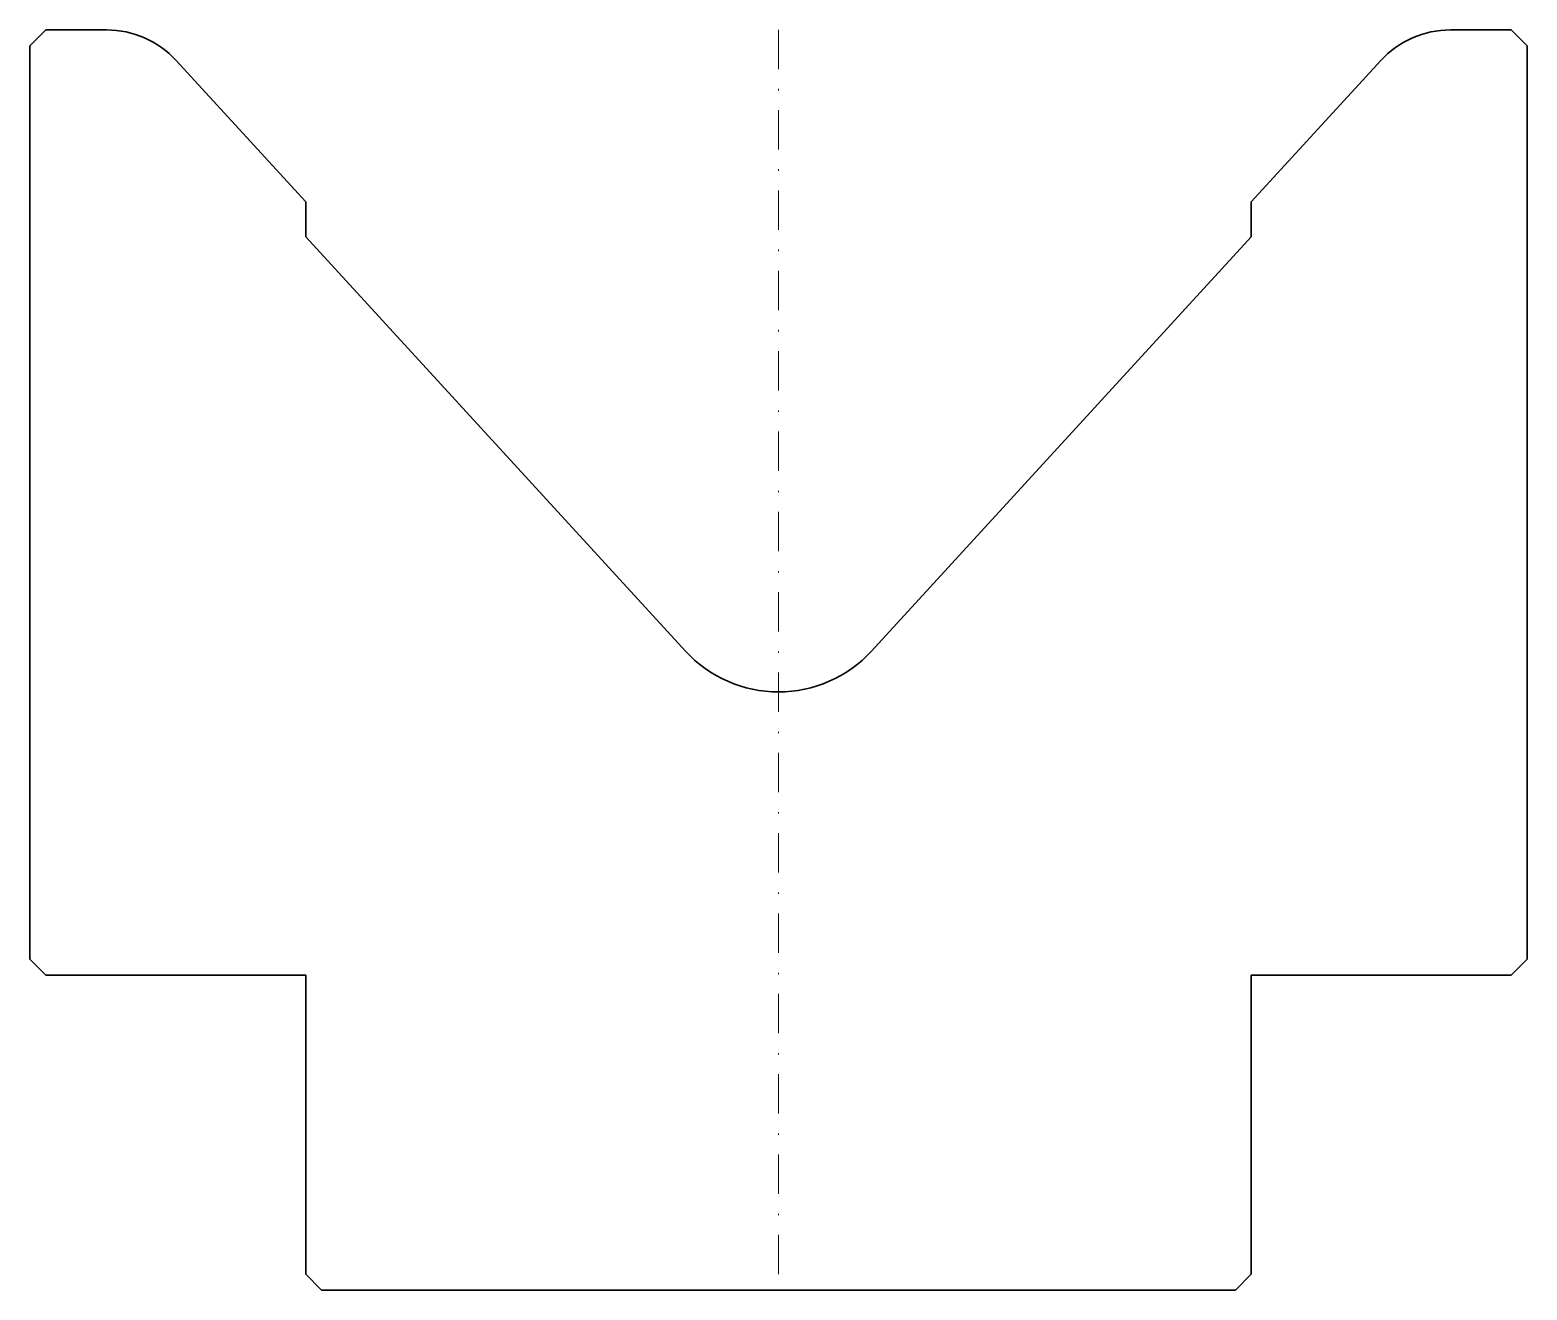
# Model space of a CAD drawing. Header units: millimetres. Extents: x -47.5 to 47.5, y 0 to 80.
import ezdxf

# ---------------------------------------------------------------- set-up
doc = ezdxf.new("R2010")
doc.units = ezdxf.units.MM
doc.header["$LTSCALE"] = 5
doc.linetypes.add('DASHDOT', pattern=[1, 0.5, -0.25, 0, -0.25])
doc.layers.add('2', color=7, linetype='Continuous', lineweight=18)

msp = doc.modelspace()

# ---------------------------------------------------------------- linework, layer by layer
at = {"layer": '2', "color": 7, "linetype": 'Continuous', "lineweight": 35}
for p, q in [((-47.5, 79), (-46.5, 80)), ((-47.5, 79), (-46.5, 80)), ((-46.5, 80), (-42.64, 80)), ((-46.5, 80), (-42.64, 80)), ((42.64, 80), (46.5, 80)), ((42.64, 80), (46.5, 80)), ((46.5, 80), (47.5, 79)), ((46.5, 80), (47.5, 79)), ((-47.5, 21), (-47.5, 79)), ((-47.5, 31.5), (-47.5, 79)), ((47.5, 79), (47.5, 21)), ((47.5, 79), (47.5, 21)), ((-38.216, 78.054), (-30, 69.087)), ((-38.216, 78.054), (-30, 69.087)), ((30, 69.087), (38.216, 78.054)), ((30, 69.087), (38.216, 78.054)), ((-30, 69.087), (-30, 66.867)), ((-30, 69.087), (-30, 66.867)), ((30, 66.867), (30, 69.087)), ((30, 66.867), (30, 69.087)), ((-30, 66.867), (-5.898, 40.564)), ((-30, 66.867), (-5.898, 40.564)), ((5.898, 40.564), (30, 66.867)), ((5.898, 40.564), (30, 66.867)), ((-46.5, 20), (-47.5, 21)), ((-46.5, 20), (-47.5, 21)), ((47.5, 21), (46.5, 20)), ((47.5, 21), (46.5, 20)), ((-30, 20), (-46.5, 20)), ((-30, 20), (-46.5, 20)), ((-30, 1), (-30, 20)), ((-30, 1), (-30, 20)), ((46.5, 20), (30, 20)), ((30, 20), (30, 1)), ((46.5, 20), (30, 20)), ((30, 20), (30, 1)), ((-29, 0), (-30, 1)), ((-29, 0), (-30, 1)), ((30, 1), (29, 0)), ((30, 1), (29, 0)), ((29, 0), (-29, 0)), ((29, 0), (-29, 0))]:
    msp.add_line(p, q, dxfattribs=at)
at = {"layer": '2', "color": 7, "linetype": 'DASHDOT', "lineweight": 18}
msp.add_line((0, 80), (0, 0), dxfattribs=at)
at = {"layer": '2', "color": 7, "linetype": 'Continuous', "lineweight": 35}
for centre, radius, start, end in [((-42.64, 74), 6, 42.5, 90), ((-42.64, 74), 6, 42.5, 90), ((42.64, 74), 6, 90, 137.5), ((42.64, 74), 6, 90, 137.5), ((0, 45.969), 8, 222.5, 317.5), ((0, 45.969), 8, 222.5, 317.5)]:
    msp.add_arc(centre, radius, start, end, dxfattribs=at)

doc.saveas('drawing.dxf')
